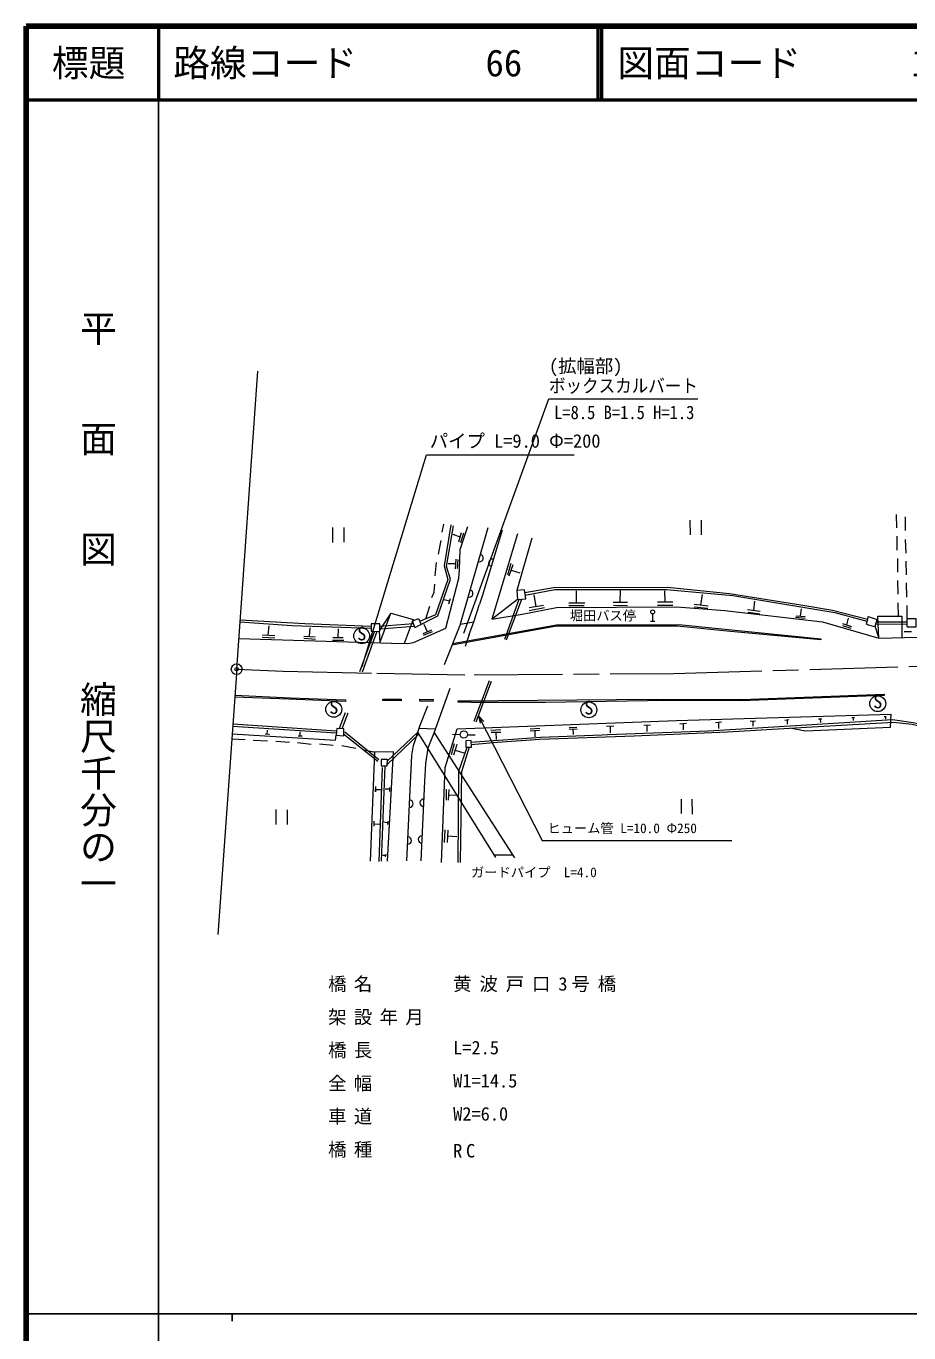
# Model space of a CAD drawing. Units: millimetres, scale not verified. Extents: x 40000 to 680000, y 20000 to 380000.
# Drawn here: x 40000 to 160026, y 202409 to 380000 of the extents above; entities that cross this region are included whole.
import ezdxf
from ezdxf.enums import TextEntityAlignment as Align

# ---------------------------------------------------------------- set-up
doc = ezdxf.new("R2010")
doc.units = ezdxf.units.MM
doc.header["$LTSCALE"] = 1000
doc.header["$PDMODE"] = 32
doc.header["$PDSIZE"] = 500
doc.linetypes.add('CHAIN', pattern=[18.5, 12, -1.5, 3.5, -1.5])
for name, color, linetype, lineweight in [('M-BGD', 7, 'Continuous', 13), ('M-BMK', 2, 'CHAIN', 13), ('M-STR-HTXT', 7, 'Continuous', 13), ('M-TTL', 2, 'Continuous', 140), ('M-TTL-BAND', 7, 'Continuous', 25), ('M-TTL-LINE', 7, 'Continuous', 50), ('M-TTL-TXT', 7, 'Continuous', 13), ('M-WORK', 1, 'Continuous', 13)]:
    doc.layers.add(name, color=color, linetype=linetype, lineweight=lineweight)
doc.styles.add('@ＭＳ ゴシック', font='')
doc.styles.add('ＭＳ ゴシック', font='')
doc.styles.get('@ＭＳ ゴシック').set_extended_font_data('@MS Gothic')
doc.styles.get('ＭＳ ゴシック').set_extended_font_data('MS Gothic')

msp = doc.modelspace()

# ---------------------------------------------------------------- linework, layer by layer
at = {"layer": 'M-BGD'}
msp.add_circle((68628, 292600), 730, dxfattribs=at)
msp.add_point((68628, 292600), dxfattribs=at)
at = {"layer": 'M-BMK'}
msp.add_lwpolyline([(68628, 292600), (74961, 292345), (87666, 292057), (100926, 291838), (128048, 292024), (170188, 293262), (177363, 293075), (192406, 292652), (204857, 292381), (250486, 293396), (283818, 294124), (301111, 293792), (324988, 293438), (366280, 293372), (412309, 294648), (466039, 295714), (480355, 295601), (492613, 294585), (519321, 291821), (552013, 288643), (565786, 287227), (567045, 286940)], dxfattribs=at)
at = {"layer": 'M-STR-HTXT'}
msp.add_lwpolyline([(99515, 297501), (111088, 329361), (131338, 329361)], dxfattribs=at)
at = {"layer": 'M-TTL'}
for p, q in [((40000, 380000), (40000, 20000)), ((680000, 380000), (40000, 380000))]:
    msp.add_line(p, q, dxfattribs=at)
at = {"layer": 'M-TTL-BAND'}
for p, q in [((58000, 370000), (58000, 20000)), ((40000, 205000), (579000, 205000)), ((68000, 205000), (68000, 204000))]:
    msp.add_line(p, q, dxfattribs=at)
at = {"layer": 'M-TTL-LINE'}
for p, q in [((58000, 380000), (58000, 370000)), ((117750, 380000), (117750, 370000)), ((118250, 380000), (118250, 370000)), ((40000, 370000), (680000, 370000))]:
    msp.add_line(p, q, dxfattribs=at)
at = {"layer": 'M-WORK'}
for p, q in [((68628, 292600), (71501, 333116)), ((130259, 312877), (130275, 310856)), ((131782, 312877), (131791, 310860)), ((158278, 313639), (158356, 311797)), ((159576, 311465), (159556, 313299)), ((81666, 311876), (81674, 309846)), ((83201, 311871), (83191, 309847)), ((96555, 311245), (96810, 312298)), ((99007, 310541), (98060, 310898)), ((98816, 309931), (99209, 311185)), ((99053, 298771), (102842, 311848)), ((99459, 311080), (99081, 309772)), ((104706, 311488), (102037, 302656)), ((96052, 308253), (96412, 310105)), ((158378, 310662), (158373, 308759)), ((159654, 308391), (159576, 310238)), ((98435, 307551), (98339, 306265)), ((98690, 307533), (98599, 306288)), ((158459, 307631), (158467, 305783)), ((159710, 305429), (159650, 307295)), ((95631, 305285), (95796, 307098)), ((98387, 306908), (97386, 306908)), ((105887, 306973), (105445, 305390)), ((105677, 305272), (106211, 306817)), ((105954, 306075), (107127, 305719)), ((158460, 304668), (158533, 302807)), ((159733, 302390), (159724, 304327)), ((97585, 301860), (96850, 302037)), ((97475, 301495), (97684, 302192)), ((102037, 302656), (101634, 301456)), ((107004, 302093), (105029, 296658)), ((105330, 296617), (107382, 302130)), ((109358, 301139), (109094, 302714)), ((114852, 301620), (114845, 303257)), ((120771, 301701), (120805, 303308)), ((126877, 301754), (126854, 303277)), ((131761, 301324), (131960, 302776)), ((94360, 299462), (94887, 301186)), ((108416, 300969), (110368, 301320)), ((108416, 300582), (110486, 300997)), ((113780, 301602), (115951, 301638)), ((113803, 301251), (115882, 301246)), ((119806, 301701), (121790, 301701)), ((119861, 301287), (121769, 301249)), ((125828, 301316), (127912, 301325)), ((125846, 301749), (127930, 301758)), ((130814, 301100), (132683, 300884)), ((130838, 301428), (132750, 301212)), ((138098, 300717), (139795, 300489)), ((138190, 300343), (139740, 300118)), ((138950, 300603), (139064, 301843)), ((145309, 299826), (145411, 300823)), ((158533, 301609), (158551, 299796)), ((159814, 298368), (159810, 301281)), ((72930, 297224), (73027, 298490)), ((88096, 298463), (92607, 298830)), ((88096, 298097), (92781, 298456)), ((94567, 297702), (94113, 298701)), ((99053, 298771), (96825, 293193)), ((99029, 298710), (100881, 299050)), ((124901, 299127), (125475, 299127)), ((125176, 300127), (125183, 299127)), ((144602, 299657), (145931, 299549)), ((144691, 299873), (145927, 299778)), ((150987, 298802), (152211, 298425)), ((151000, 298544), (152127, 298170)), ((151599, 298613), (151826, 299541)), ((154487, 299752), (155694, 299366)), ((155549, 298781), (159814, 298706)), ((155615, 299045), (159813, 299057)), ((72084, 296938), (73821, 296856)), ((72131, 297259), (73828, 297184)), ((77742, 296809), (79349, 296665)), ((77762, 297103), (79281, 297001)), ((78546, 297050), (78617, 298239)), ((81695, 296912), (83111, 296912)), ((82434, 296912), (82468, 298081)), ((87362, 297761), (85344, 292263)), ((85734, 292249), (87712, 297756)), ((93971, 297451), (95152, 297948)), ((94017, 297210), (95276, 297707)), ((100242, 297311), (99692, 295673)), ((160361, 297678), (159379, 297691)), ((81654, 296570), (83214, 296570)), ((68628, 292600), (66072, 256549)), ((102952, 291024), (100878, 285479)), ((101212, 285449), (103272, 290976)), ((83374, 286661), (82551, 284540)), ((83748, 286610), (82916, 284507)), ((101519, 286272), (101735, 285259)), ((101519, 286272), (102212, 285503)), ((152248, 286022), (152646, 286019)), ((152443, 286021), (152440, 285628)), ((156659, 286171), (156957, 286178)), ((156843, 286176), (156859, 285803)), ((68078, 284841), (82202, 283954)), ((68101, 285173), (82222, 284221)), ((72756, 283796), (72831, 284321)), ((93441, 284582), (95626, 284506)), ((103204, 284324), (104558, 284392)), ((108535, 284236), (109793, 284322)), ((108553, 284492), (109836, 284568)), ((109166, 284279), (109185, 283413)), ((113820, 284665), (114881, 284735)), ((113826, 284473), (114911, 284498)), ((114351, 284485), (114358, 283732)), ((118924, 284843), (119923, 284916)), ((119417, 284879), (119426, 283954)), ((123985, 284984), (124881, 285063)), ((124406, 285021), (124419, 284129)), ((128898, 285163), (129789, 285254)), ((129331, 285207), (129354, 284342)), ((133744, 285340), (134551, 285429)), ((134147, 285384), (134134, 284547)), ((138463, 285524), (139168, 285585)), ((138806, 285554), (138828, 284873)), ((143158, 285671), (143726, 285746)), ((143470, 285712), (143479, 285115)), ((147742, 285842), (148211, 285839)), ((147980, 285840), (148016, 285373)), ((67957, 283138), (69781, 283036)), ((70861, 282959), (72822, 282879)), ((72484, 283800), (73072, 283792)), ((73935, 282811), (75795, 282706)), ((76885, 282633), (78764, 282423)), ((77005, 283559), (77552, 283559)), ((77282, 283559), (77282, 284078)), ((79904, 282451), (81748, 282262)), ((83200, 283765), (87808, 280124)), ((87950, 280304), (83341, 284069)), ((89110, 279645), (93424, 283798)), ((89112, 280123), (93269, 284058)), ((103865, 267001), (93267, 284052)), ((95458, 284037), (106405, 266946)), ((97821, 280993), (98265, 282489)), ((99006, 283707), (97968, 283721)), ((98143, 280972), (98627, 282401)), ((100021, 283694), (101055, 283698)), ((100533, 282691), (101050, 282720)), ((103227, 284055), (104563, 284050)), ((103856, 284053), (103911, 283070)), ((82925, 282234), (84847, 281872)), ((86840, 266508), (87422, 281350)), ((98351, 281587), (99496, 281258)), ((88016, 266485), (88435, 279261)), ((88778, 279478), (88257, 266506)), ((91782, 266543), (92244, 277100)), ((94174, 277340), (93685, 266572)), ((89410, 276292), (88823, 276287)), ((89416, 276534), (89403, 275977)), ((97159, 274805), (97156, 276286)), ((97420, 274790), (97503, 276272)), ((97460, 275497), (98702, 275529)), ((73960, 273523), (73963, 271494)), ((75488, 273505), (75495, 271486)), ((129070, 274961), (129050, 272971)), ((130517, 274951), (130548, 272919)), ((87295, 271959), (87274, 271251)), ((89146, 271707), (88646, 271823)), ((89165, 271964), (89129, 271485)), ((87284, 271598), (88067, 271545)), ((96888, 269040), (96988, 270795)), ((97335, 270718), (97239, 269049)), ((97291, 269947), (98584, 269847)), ((88898, 267284), (88516, 267300)), ((88857, 267121), (88945, 267473)), ((103635, 267371), (106120, 267392))]:
    msp.add_line(p, q, dxfattribs=at)
for points in [[(85685, 292967), (94453, 321755), (114520, 321731)], [(92477, 299112), (92872, 298258), (95993, 299835), (97680, 304847), (97156, 306560), (98090, 312110)], [(92661, 296220), (97046, 298190), (98835, 304988), (98916, 306103), (99021, 308876), (100070, 312011)], [(97765, 312202), (96818, 306632), (97328, 304809), (95643, 299993), (93507, 299109)], [(106827, 311020), (103338, 299423), (107431, 300073), (112118, 300992), (128485, 301071), (135000, 300563), (148300, 299026), (155922, 296834), (176938, 297365), (191700, 297695), (217978, 298205), (219251, 298201)], [(108782, 310417), (106725, 303292), (106821, 302075), (103402, 299434)], [(95174, 302356), (95462, 303085), (95557, 304157)], [(107809, 303013), (111726, 303696), (127191, 303768), (135617, 302899), (145870, 301240), (149630, 300640), (154387, 299392)], [(106821, 302075), (107923, 302184), (107760, 303368), (106725, 303292)], [(107857, 302667), (111910, 303453), (127088, 303448), (136068, 302603), (149940, 300303), (154315, 299129)], [(88096, 297900), (89654, 300241), (92638, 299371), (91394, 296100)], [(100242, 297311), (100922, 299163), (101634, 301456)], [(69085, 299049), (76149, 298525), (86904, 298186)], [(69104, 299309), (77903, 298794), (86903, 298437)], [(88023, 297751), (88092, 296180), (89563, 300105)], [(92477, 299112), (93352, 299474), (93691, 298672)], [(97981, 296086), (112127, 298627), (128731, 298686), (148045, 296746), (148043, 296592), (135778, 297738), (128521, 298433), (112110, 298447), (97899, 295881)], [(154487, 299752), (154200, 298712), (155488, 298349)], [(155920, 296897), (155463, 298432), (155694, 299366)], [(155922, 296834), (155824, 299817), (159055, 299792), (159065, 296914)], [(159814, 298368), (161005, 298360), (160995, 299467), (159813, 299467)], [(68923, 296759), (89702, 296131), (89742, 296132)], [(89742, 296132), (91896, 296090), (92661, 296220)], [(97596, 289993), (95419, 283928), (94624, 281895), (94283, 279766), (94174, 277340)], [(68377, 289064), (75969, 288708), (83438, 288449), (83439, 288198), (75673, 288539), (68358, 288793)], [(100525, 288132), (98751, 288116), (98760, 288295)], [(98760, 288295), (125664, 288539), (137315, 288490), (156677, 289221), (156680, 289048), (137160, 288313), (128141, 288370), (124461, 288339)], [(100525, 288132), (110618, 288137), (124461, 288339)], [(92244, 277100), (92433, 280854), (92669, 282239), (93572, 284979), (94629, 287626)], [(96473, 266340), (96990, 279232), (98604, 284486), (128417, 285639), (157621, 286514)], [(101519, 286272), (110181, 269306), (135945, 269311)], [(144086, 284609), (145958, 284242), (157522, 284734), (157621, 286514)], [(100534, 282362), (104107, 282693), (109862, 283101), (122669, 283566), (135366, 284078), (146107, 284733), (157955, 285426)], [(118315, 283678), (119064, 283719), (132800, 284238), (152011, 285408), (157809, 285749), (160588, 285351), (167228, 283969), (178948, 282538), (194482, 282532), (210801, 285504)], [(157955, 285426), (160473, 285115), (166543, 283726), (179039, 282195), (194594, 282211), (210835, 285243)], [(68006, 283829), (82074, 282966), (82176, 283623)], [(101050, 282720), (109981, 283380), (118315, 283678)], [(89133, 266525), (89967, 281355), (87289, 281350), (85868, 281603)], [(98755, 266333), (98852, 278739), (99965, 282013)], [(100225, 282014), (99198, 278651), (99037, 266327)], [(87507, 276664), (87492, 275947), (87498, 276241), (88228, 276254)]]:
    msp.add_lwpolyline(points, dxfattribs=at)
for points in [[(86902, 298785), (86906, 297768), (88096, 297750), (88096, 298789)], [(88514, 288546), (90979, 288538), (90976, 288301), (88500, 288348)], [(93509, 288469), (93505, 288283), (95385, 288284), (95381, 288455)], [(82250, 284567), (82176, 283623), (83197, 283548), (83209, 284480)], [(99782, 282888), (99779, 282012), (100535, 282015), (100532, 282897)], [(88262, 280332), (88260, 279472), (89109, 279481), (89113, 280342)]]:
    msp.add_lwpolyline(points, close=True, dxfattribs=at)
for centre, radius in [((125188, 300391), 264), ((85625, 297141), 1080), ((81825, 287151), 1080), ((116506, 287080), 1080), ((155792, 287915), 1080), ((99514, 283734), 509)]:
    msp.add_circle(centre, radius, dxfattribs=at)
for centre, start, end in [((101643, 307711), 253.84052, 73.84052), ((103372, 307072), 73.18379, 253.18379), ((100252, 302908), 253.84052, 73.84052), ((92122, 274319), 267.49595, 87.49595), ((94043, 274453), 87.40193, 267.40193), ((93816, 269458), 87.40193, 267.40193), ((91903, 269324), 267.49595, 87.49595)]:
    msp.add_arc(centre, 500, start, end, dxfattribs=at)

# ---------------------------------------------------------------- texts
at = {"layer": 'M-STR-HTXT', "style": 'ＭＳ ゴシック'}
for s, p in [('(拡幅部)', (111088, 332348)), ('L=2.5', (98062, 239710)), ('W1=14.5', (98062, 235210)), ('W2=6.0', (98062, 230710))]:
    msp.add_text(s, height=1833, dxfattribs=at).set_placement(p, align=Align.BOTTOM_LEFT)
at = {"layer": 'M-STR-HTXT', "style": 'ＭＳ ゴシック', "width": 0.9}
for s, p in [('ボックスカルバート', (111088, 329661)), ('L=8.5 B=1.5 H=1.3', (111784, 326040))]:
    msp.add_text(s, height=1833, dxfattribs=at).set_placement(p, align=Align.BOTTOM_LEFT)
at = {"layer": 'M-STR-HTXT', "char_height": 1833, "attachment_point": 7, "style": 'ＭＳ ゴシック'}
for s, insert in [('\\T1.4;橋名', (81062, 248710)), ('\\T1.43;黄波戸口3号橋', (98062, 248710)), ('\\T1.4;架設年月', (81062, 244210)), ('\\T1.4;橋長', (81062, 239710)), ('\\T1.4;全幅', (81062, 235210)), ('\\T1.4;車道', (81062, 230710)), ('\\T1.4;橋種', (81062, 226210)), ('\\T1.4;RC', (98062, 226210))]:
    msp.add_mtext(s, dxfattribs=dict(at, insert=insert))
at = {"layer": 'M-TTL-BAND', "style": '@ＭＳ ゴシック'}
for s, p in [('平\u3000\u3000面\u3000\u3000図', (49777, 306475)), ('縮尺千分の一', (49777, 261030))]:
    msp.add_text(s, height=3666, rotation=270, dxfattribs=at).set_placement(p, align=Align.MIDDLE_RIGHT)
at = {"layer": 'M-TTL-TXT', "style": 'ＭＳ ゴシック'}
msp.add_text('標題', height=3666, dxfattribs=at).set_placement((48500, 375000), align=Align.MIDDLE_CENTER)
for s, p in [('路線コード       66', (60000, 375000)), ('図面コード      13-0', (120380, 375000))]:
    msp.add_text(s, height=3666, dxfattribs=at).set_placement(p, align=Align.MIDDLE_LEFT)
at = {"layer": 'M-WORK', "style": 'ＭＳ ゴシック'}
for s, height, p in [('パイプ L=9.0 Φ=200', 1833, (94877, 322160)), ('堀田バス停', 1320, (113924, 298834)), ('ヒューム管 L=10.0 Φ250', 1320, (110883, 269935)), ('ガードパイプ\u3000L=4.0', 1320, (100495, 263944))]:
    msp.add_text(s, height=height, dxfattribs=at).set_placement(p, align=Align.BOTTOM_LEFT)
for p in [(85633, 295970), (81833, 285979), (116514, 285908), (155800, 286743)]:
    msp.add_text('S', height=1833, dxfattribs=at).set_placement(p, align=Align.BOTTOM_CENTER)

doc.saveas('drawing.dxf')
